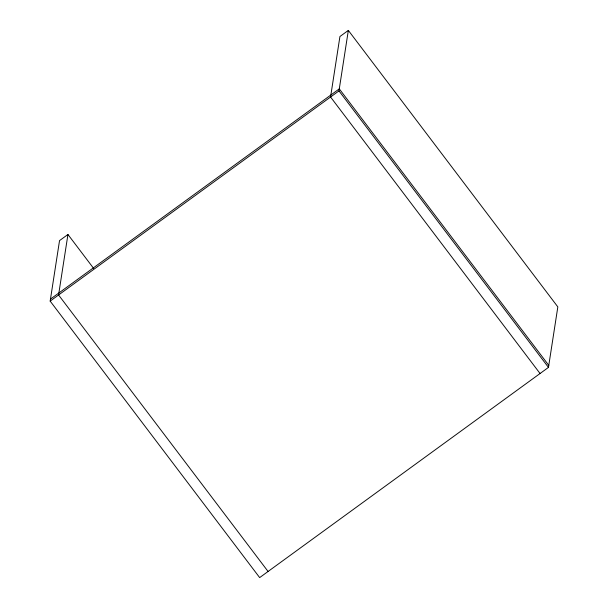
<?xml version="1.0" encoding="UTF-8"?>
<svg xmlns="http://www.w3.org/2000/svg" width="608" height="608" viewBox="0 0 608 608"><rect width="100%" height="100%" fill="white"/><g stroke="black" fill="none" stroke-linecap="round" stroke-linejoin="round"><path stroke-width="0.91" d="M540.056 373.51L330.562 97.014L339.925 36.526L348.338 30.4L557.832 306.896L548.469 367.392L259.662 577.6L50.168 301.104L59.531 240.608L67.944 234.49L93.7 268.485M67.944 234.49L58.573 294.979L268.075 571.474M50.168 301.104L338.975 90.896L348.338 30.4M50.479 299.09L339.287 88.874L548.781 365.37M338.975 90.896L548.469 367.392"/></g></svg>
